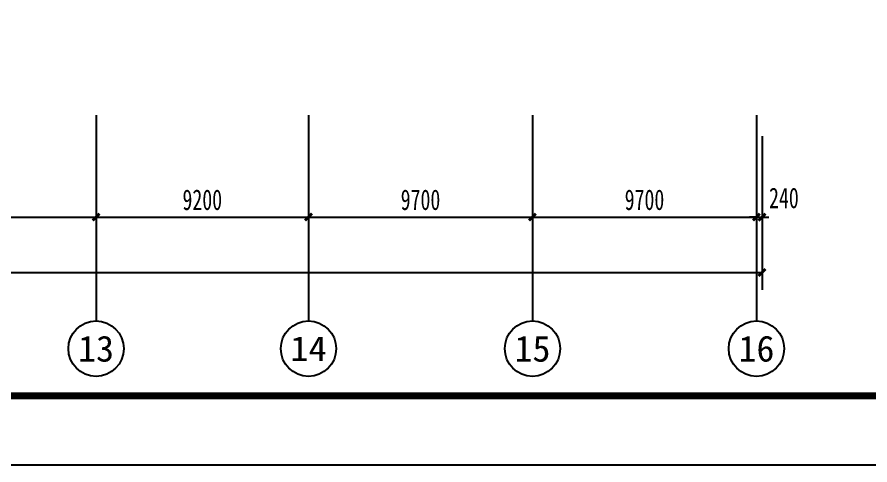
# Model space of a CAD drawing. Header units: millimetres. Extents: x -633009578 to 5705885, y -633235091 to 2571734.
# Drawn here: x 3135854 to 3172790, y 1630764 to 1650172 of the extents above; entities that cross this region are included whole.
import ezdxf
from ezdxf.enums import TextEntityAlignment as Align

# ---------------------------------------------------------------- set-up
doc = ezdxf.new("R2010")
doc.units = ezdxf.units.MM
doc.header["$LTSCALE"] = 1000
doc.header["$MEASUREMENT"] = 0
doc.layers.get('0').update_dxf_attribs({"color": 9})
for name, color, linetype in [('3T_WOOD', 21, 'Continuous'), ('AXIS_TEXT', 7, 'Continuous'), ('C-AXIS(轴号)', 3, 'Continuous'), ('设备-箱柜', 3, 'Continuous'), ('院图签、封面151013$0$PUB_TITLE', 153, 'Continuous'), ('院图签、封面151013$0$图签文字', 4, 'Continuous')]:
    doc.layers.add(name, color=color, linetype=linetype)
doc.styles.add('_TCH_AXIS', font='simhei.ttf', dxfattribs={"bigfont": 'GBCBIG'})
doc.styles.add('_TCH_DIM_T3', font='simhei.ttf', dxfattribs={"width": 0.707, "bigfont": 'GBCBIG'})
doc.styles.add('COMPLEX', font='simhei.ttf')
doc.styles.add('院图签、封面151013$0$-宋体', font='simhei.ttf', dxfattribs={"width": 0.8})
doc.dimstyles.new('_TCH_ARCH&&300', dxfattribs={"dimtxt": 892.5, "dimasz": 300, "dimexe": 750, "dimexo": 900, "dimgap": 300, "dimtad": 1, "dimdec": 0, "dimzin": 0, "dimdsep": 46, "dimtxsty": '_TCH_DIM_T3', "dimblk": 'ARCHTICK', "dimcen": 0.09, "dimclrt": 7, "dimazin": 2, "dimtfac": 1, "dimtdec": 0, "dimtix": 1, "dimtmove": 2, "dimatfit": 3, "dimfxl": 1, "dimtolj": 1, "dimtzin": 0, "dimarcsym": 0})

# ---------------------------------------------------------------- blocks, each defined once
blk = doc.blocks.new('_ArchTick')
at = {"color": 0, "linetype": 'ByBlock', "const_width": 0.4}
blk.add_lwpolyline([(-0.5, -0.5), (0.5, 0.5)], dxfattribs=at)
blk = doc.blocks.new('*D429')
at = {"layer": 'C-AXIS(轴号)', "color": 0, "lineweight": -2, "transparency": 16777216}
for p, q in [((-37299.99607232586, -6400.000000062049), (-37299.99607232586, -10659.81930979493)), ((-28099.99607232586, -6400.000000062049), (-28099.99607232586, -10659.81930979493)), ((-37299.99607232586, -9909.819309794926), (-28099.99607232586, -9909.819309794926))]:
    blk.add_line(p, q, dxfattribs=at)
at = {"layer": 'Defpoints', "color": 0, "transparency": 16777216}
for p in [(-37299.99607232586, -5500.000000062049), (-28099.99607232586, -5500.000000062049), (-28099.99607232586, -9909.819309794926)]:
    blk.add_point(p, dxfattribs=at)
at = {"layer": 'C-AXIS(轴号)', "color": 0, "linetype": 'ByBlock', "lineweight": -2, "transparency": 16777216, "xscale": 300, "yscale": 300, "zscale": 300, "rotation": 180}
blk.add_blockref('_ArchTick', (-37299.99607232586, -9909.819309794926), dxfattribs=at)
at = {"layer": 'C-AXIS(轴号)', "color": 0, "linetype": 'ByBlock', "lineweight": -2, "transparency": 16777216, "xscale": 300, "yscale": 300, "zscale": 300}
blk.add_blockref('_ArchTick', (-28099.99607232586, -9909.819309794926), dxfattribs=at)
at = {"layer": 'C-AXIS(轴号)', "color": 7, "transparency": 16777216, "insert": (-32699.99607232586, -9163.569309794926), "char_height": 892.5, "attachment_point": 5, "style": '_TCH_DIM_T3'}
blk.add_mtext('\\A1;9200', dxfattribs=at)
blk = doc.blocks.new('*D430')
at = {"layer": 'C-AXIS(轴号)', "color": 0, "lineweight": -2, "transparency": 16777216}
for p, q in [((-28099.99607232586, -6400.000000062049), (-28099.99607232586, -10659.81930979493)), ((-18899.99607232586, -6400.000000062049), (-18899.99607232586, -10659.81930979493)), ((-28099.99607232586, -9909.819309794926), (-18899.99607232586, -9909.819309794926))]:
    blk.add_line(p, q, dxfattribs=at)
at = {"layer": 'Defpoints', "color": 0, "transparency": 16777216}
for p in [(-28099.99607232586, -5500.000000062049), (-18899.99607232586, -5500.000000062049), (-18899.99607232586, -9909.819309794926)]:
    blk.add_point(p, dxfattribs=at)
at = {"layer": 'C-AXIS(轴号)', "color": 0, "linetype": 'ByBlock', "lineweight": -2, "transparency": 16777216, "xscale": 300, "yscale": 300, "zscale": 300, "rotation": 180}
blk.add_blockref('_ArchTick', (-28099.99607232586, -9909.819309794926), dxfattribs=at)
at = {"layer": 'C-AXIS(轴号)', "color": 0, "linetype": 'ByBlock', "lineweight": -2, "transparency": 16777216, "xscale": 300, "yscale": 300, "zscale": 300}
blk.add_blockref('_ArchTick', (-18899.99607232586, -9909.819309794926), dxfattribs=at)
at = {"layer": 'C-AXIS(轴号)', "color": 7, "transparency": 16777216, "insert": (-23499.99607232586, -9163.569309794926), "char_height": 892.5, "attachment_point": 5, "style": '_TCH_DIM_T3'}
blk.add_mtext('\\A1;9200', dxfattribs=at)
blk = doc.blocks.new('*D431')
at = {"layer": 'C-AXIS(轴号)', "color": 0, "lineweight": -2, "transparency": 16777216}
for p, q in [((-18899.99607232586, -6400.000000062049), (-18899.99607232586, -10659.81930979493)), ((-9199.996072325855, -6400.000000062049), (-9199.996072325855, -10659.81930979493)), ((-18899.99607232586, -9909.819309794926), (-9199.996072325855, -9909.819309794926))]:
    blk.add_line(p, q, dxfattribs=at)
at = {"layer": 'Defpoints', "color": 0, "transparency": 16777216}
for p in [(-18899.99607232586, -5500.000000062049), (-9199.996072325855, -5500.000000062049), (-9199.996072325855, -9909.819309794926)]:
    blk.add_point(p, dxfattribs=at)
at = {"layer": 'C-AXIS(轴号)', "color": 0, "linetype": 'ByBlock', "lineweight": -2, "transparency": 16777216, "xscale": 300, "yscale": 300, "zscale": 300, "rotation": 180}
blk.add_blockref('_ArchTick', (-18899.99607232586, -9909.819309794926), dxfattribs=at)
at = {"layer": 'C-AXIS(轴号)', "color": 0, "linetype": 'ByBlock', "lineweight": -2, "transparency": 16777216, "xscale": 300, "yscale": 300, "zscale": 300}
blk.add_blockref('_ArchTick', (-9199.996072325855, -9909.819309794926), dxfattribs=at)
at = {"layer": 'C-AXIS(轴号)', "color": 7, "transparency": 16777216, "insert": (-14049.99607232586, -9163.569309794926), "char_height": 892.5, "attachment_point": 5, "style": '_TCH_DIM_T3'}
blk.add_mtext('\\A1;9700', dxfattribs=at)
blk = doc.blocks.new('*D432')
at = {"layer": 'C-AXIS(轴号)', "color": 0, "lineweight": -2, "transparency": 16777216}
for p, q in [((-9199.996072325855, -6400.000000062049), (-9199.996072325855, -10659.81930979493)), ((500.0039276741445, -6400.000000062049), (500.0039276741445, -10659.81930979493)), ((-9199.996072325855, -9909.819309794926), (500.0039276741445, -9909.819309794926))]:
    blk.add_line(p, q, dxfattribs=at)
at = {"layer": 'Defpoints', "color": 0, "transparency": 16777216}
for p in [(-9199.996072325855, -5500.000000062049), (500.0039276741445, -5500.000000062049), (500.0039276741445, -9909.819309794926)]:
    blk.add_point(p, dxfattribs=at)
at = {"layer": 'C-AXIS(轴号)', "color": 0, "linetype": 'ByBlock', "lineweight": -2, "transparency": 16777216, "xscale": 300, "yscale": 300, "zscale": 300, "rotation": 180}
blk.add_blockref('_ArchTick', (-9199.996072325855, -9909.819309794926), dxfattribs=at)
at = {"layer": 'C-AXIS(轴号)', "color": 0, "linetype": 'ByBlock', "lineweight": -2, "transparency": 16777216, "xscale": 300, "yscale": 300, "zscale": 300}
blk.add_blockref('_ArchTick', (500.0039276741445, -9909.819309794926), dxfattribs=at)
at = {"layer": 'C-AXIS(轴号)', "color": 7, "transparency": 16777216, "insert": (-4349.996072325855, -9163.569309794926), "char_height": 892.5, "attachment_point": 5, "style": '_TCH_DIM_T3'}
blk.add_mtext('\\A1;9700', dxfattribs=at)
blk = doc.blocks.new('*D433')
at = {"layer": 'C-AXIS(轴号)', "color": 0, "lineweight": -2, "transparency": 16777216}
for p, q in [((500.0039276741445, -6400.000000062049), (500.0039276741445, -10659.81930979493)), ((739.9990557972342, -6400.000000062049), (739.9990557972342, -10659.81930979493)), ((500.0039276741445, -9909.819309794926), (200.0039276741445, -9909.819309794926)), ((500.0039276741445, -9909.819309794926), (739.9990557972342, -9909.819309794926)), ((739.9990557972342, -9909.819309794926), (1039.999055797234, -9909.819309794926))]:
    blk.add_line(p, q, dxfattribs=at)
at = {"layer": 'Defpoints', "color": 0, "transparency": 16777216}
for p in [(500.0039276741445, -5500.000000062049), (739.9990557972342, -5500.000000062049), (739.9990557972342, -9909.819309794926)]:
    blk.add_point(p, dxfattribs=at)
at = {"layer": 'C-AXIS(轴号)', "color": 0, "linetype": 'ByBlock', "lineweight": -2, "transparency": 16777216, "xscale": 300, "yscale": 300, "zscale": 300}
blk.add_blockref('_ArchTick', (500.0039276741445, -9909.819309794926), dxfattribs=at)
at = {"layer": 'C-AXIS(轴号)', "color": 0, "linetype": 'ByBlock', "lineweight": -2, "transparency": 16777216, "xscale": 300, "yscale": 300, "zscale": 300, "rotation": 180}
blk.add_blockref('_ArchTick', (739.9990557972342, -9909.819309794926), dxfattribs=at)
at = {"layer": 'C-AXIS(轴号)', "color": 7, "transparency": 16777216, "insert": (1687.999055797234, -9084.819309794926), "char_height": 892.5, "attachment_point": 5, "style": '_TCH_DIM_T3'}
blk.add_mtext('\\A1;240', dxfattribs=at)
blk = doc.blocks.new('*D434')
at = {"layer": 'C-AXIS(轴号)', "color": 0, "lineweight": -2, "transparency": 16777216}
for p, q in [((-133539.9960721903, -6400.000000062049), (-133539.9960721903, -13059.81930979493)), ((739.9990557972342, -6400.000000062049), (739.9990557972342, -13059.81930979493)), ((-133539.9960721903, -12309.81930979493), (739.9990557972342, -12309.81930979493))]:
    blk.add_line(p, q, dxfattribs=at)
at = {"layer": 'Defpoints', "color": 0, "transparency": 16777216}
for p in [(-133539.9960721903, -5500.000000062049), (739.9990557972342, -5500.000000062049), (739.9990557972342, -12309.81930979493)]:
    blk.add_point(p, dxfattribs=at)
at = {"layer": 'C-AXIS(轴号)', "color": 0, "linetype": 'ByBlock', "lineweight": -2, "transparency": 16777216, "xscale": 300, "yscale": 300, "zscale": 300, "rotation": 180}
blk.add_blockref('_ArchTick', (-133539.9960721903, -12309.81930979493), dxfattribs=at)
at = {"layer": 'C-AXIS(轴号)', "color": 0, "linetype": 'ByBlock', "lineweight": -2, "transparency": 16777216, "xscale": 300, "yscale": 300, "zscale": 300}
blk.add_blockref('_ArchTick', (739.9990557972342, -12309.81930979493), dxfattribs=at)
at = {"layer": 'C-AXIS(轴号)', "color": 7, "transparency": 16777216, "insert": (-66399.99850819656, -11563.56930979493), "char_height": 892.5, "attachment_point": 5, "style": '_TCH_DIM_T3'}
blk.add_mtext('\\A1;134280', dxfattribs=at)
blk = doc.blocks.new('_AXISO')
blk.add_circle((0, 0), 0.5)
at = {"layer": 'AXIS_TEXT', "style": 'COMPLEX', "width": 1.041666666666667}
blk.add_attdef('A', text='', height=0.56, dxfattribs=at).set_placement((-0.25, -0.28), (0.25, -0.28), align=Align.FIT)
blk = doc.blocks.new('建筑图框_A1')
at = {"layer": '院图签、封面151013$0$PUB_TITLE'}
blk.add_lwpolyline([(0, 0), (84100, 0), (84100, 59400), (0, 59400)], close=True, dxfattribs=at)
at = {"layer": '院图签、封面151013$0$PUB_TITLE', "const_width": 100}
blk.add_lwpolyline([(2500, 1000), (83100, 1000), (83100, 58400), (2500, 58400)], close=True, dxfattribs=at)
at = {"layer": '院图签、封面151013$0$图签文字', "color": 6, "style": '院图签、封面151013$0$-宋体'}
for tag, height, width, p in [('工程主持人', 400, 0.7999999999883585, (79990.91196859907, 29505.93707200652)), ('审定', 400, 0.7999999999883585, (79990.91196859907, 28705.93707200605)), ('审核', 400, 0.7999999999883585, (79990.91196859907, 27905.93707200559)), ('专业负责人', 400, 0.7999999999883585, (79990.91196859907, 27105.93707200512)), ('校对', 400, 0.7999999999883585, (79990.91196859907, 26305.93707200466)), ('设计', 400, 0.7999999999883585, (79990.91196859907, 25505.93707200419)), ('方案设计人', 400, 0.7999999999883585, (79990.91196859907, 24706.79438478127)), ('工程编号', 300, 0.7000000000116415, (81000.00416498398, 8700.424278954277)), ('版次', 300, 0.7000000000116415, (78738.08139540046, 3005.726258059498)), ('日期', 300, 0.7000000000116415, (82038.0813954557, 3000.226258123759)), ('图号', 200, 0.7000000000116415, (82538.08139542397, 2400.075247410685)), ('比例', 300, 0.7000000000116415, (78738.08139537089, 2200.188802679535)), ('图号_X施', 300, 0.7000000000116415, (81538.08139540977, 2200.188802651362)), ('图号_总数', 200, 0.7000000000116415, (82538.08139541186, 2000.075247410219))]:
    blk.add_attdef(tag, text='', height=height, dxfattribs=dict(at, width=width)).set_placement(p, align=Align.MIDDLE_CENTER)
at = {"layer": '院图签、封面151013$0$图签文字', "color": 6, "style": '院图签、封面151013$0$-宋体', "width": 0.7}
for tag, p in [('建设单位_001', (80935.88661794258, 7446.21079580821)), ('工程名称_001', (80933.52706738078, 6045.368099178996)), ('图名_001', (79742.88288308708, 4059.656552180292))]:
    blk.add_attdef(tag, p, '', height=300, dxfattribs=at)
blk = doc.blocks.new('G$C91E54488')
at = {"layer": 'C-AXIS(轴号)'}
for p, q in [((-28099.99607232586, -5500.000000062049), (-28099.99607232586, -14409.81930979493)), ((-18899.99607232586, -5500.000000062049), (-18899.99607232586, -14409.81930979493)), ((-9199.996072325855, -5500.000000062049), (-9199.996072325855, -14409.81930979493)), ((500.0039276741445, -5500.000000062049), (500.0039276741445, -14409.81930979493))]:
    blk.add_line(p, q, dxfattribs=at)
ref = blk.add_blockref('_AXISO', (-28099.99607232586, -15609.81930979493), dxfattribs=dict(at, xscale=2400, yscale=2400, zscale=2400))
ref.add_attrib('A', '13', dxfattribs={"layer": 'AXIS_TEXT', "height": 1126.098839331538, "style": '_TCH_AXIS'}).set_placement((-28877.54050900741, -16172.86872946075), (-27322.45163564477, -16172.86872946075), align=Align.FIT)
ref = blk.add_blockref('_AXISO', (-18899.99607232586, -15609.81930979493), dxfattribs=dict(at, xscale=2400, yscale=2400, zscale=2400))
ref.add_attrib('A', '14', dxfattribs={"layer": 'AXIS_TEXT', "height": 1076.828438725469, "style": '_TCH_AXIS'}).set_placement((-19694.79801519495, -16148.2335291577), (-18105.19412945723, -16148.2335291577), align=Align.FIT)
ref = blk.add_blockref('_AXISO', (-9199.996072325855, -15609.81930979493), dxfattribs=dict(at, xscale=2400, yscale=2400, zscale=2400))
ref.add_attrib('A', '15', dxfattribs={"layer": 'AXIS_TEXT', "height": 1126.098839331539, "style": '_TCH_AXIS'}).set_placement((-9977.540509007405, -16172.86872946075), (-8422.451635644771, -16172.86872946075), align=Align.FIT)
ref = blk.add_blockref('_AXISO', (500.0039276741445, -15609.81930979493), dxfattribs=dict(at, xscale=2400, yscale=2400, zscale=2400))
ref.add_attrib('A', '16', dxfattribs={"layer": 'AXIS_TEXT', "height": 1126.098839331538, "style": '_TCH_AXIS'}).set_placement((-277.5405090074055, -16172.86872946075), (1277.548364355229, -16172.86872946075), align=Align.FIT)
for p1, p2, distance, picture, middle in [((-133539.9960721903, -5500.000000062049), (739.9990557972342, -5500.000000062049), -6809.81930973288, '*D434', (-66399.99850819656, -11563.56930979493)), ((-37299.99607232586, -5500.000000062049), (-28099.99607232586, -5500.000000062049), -4409.819309732877, '*D429', (-32699.99607232586, -9163.569309794926)), ((-28099.99607232586, -5500.000000062049), (-18899.99607232586, -5500.000000062049), -4409.819309732877, '*D430', (-23499.99607232586, -9163.569309794926)), ((-18899.99607232586, -5500.000000062049), (-9199.996072325855, -5500.000000062049), -4409.819309732877, '*D431', (-14049.99607232586, -9163.569309794926)), ((-9199.996072325855, -5500.000000062049), (500.0039276741445, -5500.000000062049), -4409.819309732877, '*D432', (-4349.996072325855, -9163.569309794926))]:
    dim = blk.add_aligned_dim(p1=p1, p2=p2, distance=distance, dimstyle='_TCH_ARCH&&300', dxfattribs=at)
    dim.commit()
    dim.dimension.update_dxf_attribs({"geometry": picture, "text_midpoint": middle})
dim = blk.add_linear_dim(base=(739.9990557972342, -9909.819309794926), p1=(500.0039276741445, -5500.000000062049), p2=(739.9990557972342, -5500.000000062049), angle=0, dimstyle='_TCH_ARCH&&300', dxfattribs=at)
dim.commit()
dim.dimension.update_dxf_attribs({"geometry": '*D433', "text_midpoint": (1687.999055797234, -9084.819309794926), "dimtype": 161})

msp = doc.modelspace()

# ---------------------------------------------------------------- block references
at = {"layer": '3T_WOOD'}
msp.add_blockref('G$C91E54488', (3167376, 1651413.5), dxfattribs=at)
at = {"layer": '设备-箱柜', "xscale": 3, "yscale": 3}
msp.add_blockref('建筑图框_A1', (2977355.437121258, 1630763.721706858, 4.000000000000001e-08), dxfattribs=at)

doc.saveas('drawing.dxf')
